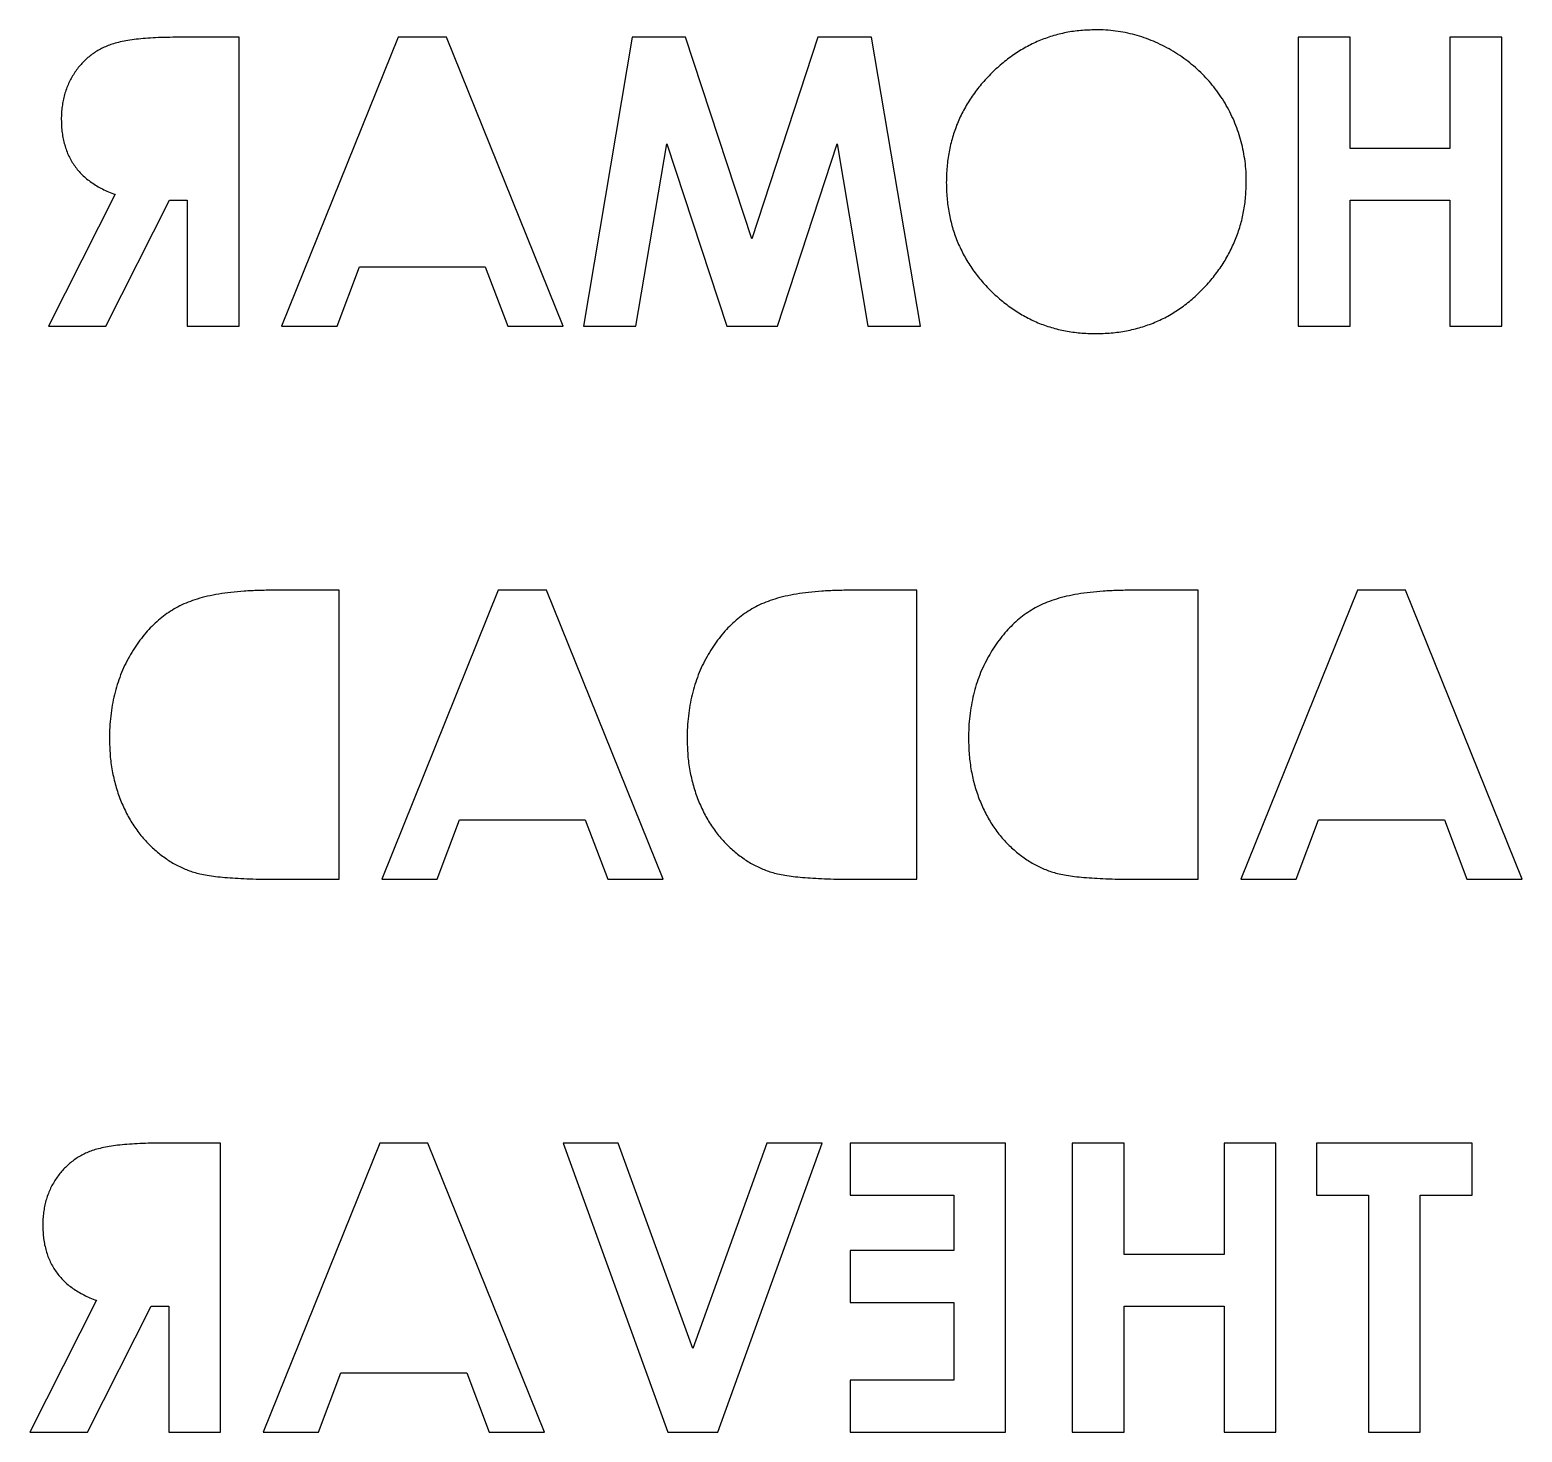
# Model space of a CAD drawing. Header units: millimetres. Extents: x -193 to 193, y -200 to 193.
# Drawn here: x -143.73 to -125.64, y -167.49 to -150.5 of the extents above; entities that cross this region are included whole.
import ezdxf

# ---------------------------------------------------------------- set-up
doc = ezdxf.new("R2010")
doc.units = ezdxf.units.MM

msp = doc.modelspace()

# ---------------------------------------------------------------- linework, layer by layer
at = {"color": 7, "linetype": 'Continuous', "lineweight": 25}
for p, q in [((-141.191, -150.59), (-141.923, -150.59)), ((-141.191, -154.09), (-141.191, -150.59)), ((-139.262, -150.59), (-140.675, -154.09)), ((-138.679, -150.59), (-139.262, -150.59)), ((-137.265, -154.09), (-138.679, -150.59)), ((-136.426, -150.59), (-137.018, -154.09)), ((-135.78, -150.59), (-136.426, -150.59)), ((-134.976, -153.032), (-135.78, -150.59)), ((-134.178, -150.59), (-134.976, -153.032)), ((-133.526, -150.59), (-134.178, -150.59)), ((-132.935, -154.09), (-133.526, -150.59)), ((-127.729, -150.59), (-128.358, -150.59)), ((-128.358, -150.59), (-128.358, -154.09)), ((-127.729, -151.937), (-127.729, -150.59)), ((-125.89, -150.59), (-126.518, -150.59)), ((-126.518, -150.59), (-126.518, -151.937)), ((-125.89, -154.09), (-125.89, -150.59)), ((-136.382, -154.09), (-136.008, -151.88)), ((-136.008, -151.88), (-135.281, -154.09)), ((-134.668, -154.09), (-133.944, -151.88)), ((-133.944, -151.88), (-133.571, -154.09)), ((-126.518, -151.937), (-127.729, -151.937)), ((-142.694, -152.493), (-143.502, -154.09)), ((-142.804, -154.09), (-142.032, -152.565)), ((-142.032, -152.565), (-141.819, -152.565)), ((-141.819, -152.565), (-141.819, -154.09)), ((-127.729, -154.09), (-127.729, -152.565)), ((-127.729, -152.565), (-126.518, -152.565)), ((-126.518, -152.565), (-126.518, -154.09)), ((-140.004, -154.09), (-139.732, -153.373)), ((-139.732, -153.373), (-138.207, -153.373)), ((-138.207, -153.373), (-137.935, -154.09)), ((-143.502, -154.09), (-142.804, -154.09)), ((-141.819, -154.09), (-141.191, -154.09)), ((-140.675, -154.09), (-140.004, -154.09)), ((-137.935, -154.09), (-137.265, -154.09)), ((-137.018, -154.09), (-136.382, -154.09)), ((-135.281, -154.09), (-134.668, -154.09)), ((-133.571, -154.09), (-132.935, -154.09)), ((-128.358, -154.09), (-127.729, -154.09)), ((-126.518, -154.09), (-125.89, -154.09)), ((-139.979, -157.289), (-140.771, -157.289)), ((-139.979, -160.789), (-139.979, -157.289)), ((-138.05, -157.289), (-139.463, -160.789)), ((-137.467, -157.289), (-138.05, -157.289)), ((-136.053, -160.789), (-137.467, -157.289)), ((-132.979, -157.289), (-133.771, -157.289)), ((-132.979, -160.789), (-132.979, -157.289)), ((-129.569, -157.289), (-130.361, -157.289)), ((-129.569, -160.789), (-129.569, -157.289)), ((-127.64, -157.289), (-129.053, -160.789)), ((-127.057, -157.289), (-127.64, -157.289)), ((-125.643, -160.789), (-127.057, -157.289)), ((-138.792, -160.789), (-138.52, -160.071)), ((-138.52, -160.071), (-136.996, -160.071)), ((-136.996, -160.071), (-136.723, -160.789)), ((-128.382, -160.789), (-128.11, -160.071)), ((-128.11, -160.071), (-126.585, -160.071)), ((-126.585, -160.071), (-126.313, -160.789)), ((-140.783, -160.789), (-139.979, -160.789)), ((-139.463, -160.789), (-138.792, -160.789)), ((-136.723, -160.789), (-136.053, -160.789)), ((-133.783, -160.789), (-132.979, -160.789)), ((-130.373, -160.789), (-129.569, -160.789)), ((-129.053, -160.789), (-128.382, -160.789)), ((-126.313, -160.789), (-125.643, -160.789)), ((-141.415, -163.988), (-142.147, -163.988)), ((-141.415, -167.488), (-141.415, -163.988)), ((-139.486, -163.988), (-140.899, -167.488)), ((-138.903, -163.988), (-139.486, -163.988)), ((-137.489, -167.488), (-138.903, -163.988)), ((-136.596, -163.988), (-137.265, -163.988)), ((-137.265, -163.988), (-135.996, -167.488)), ((-135.694, -166.474), (-136.596, -163.988)), ((-134.795, -163.988), (-135.694, -166.474)), ((-135.391, -167.488), (-134.124, -163.988)), ((-134.124, -163.988), (-134.795, -163.988)), ((-131.903, -163.988), (-133.787, -163.988)), ((-133.787, -163.988), (-133.787, -164.616)), ((-131.903, -167.488), (-131.903, -163.988)), ((-130.467, -163.988), (-131.095, -163.988)), ((-131.095, -163.988), (-131.095, -167.488)), ((-130.467, -165.334), (-130.467, -163.988)), ((-128.627, -163.988), (-129.255, -163.988)), ((-129.255, -163.988), (-129.255, -165.334)), ((-128.627, -167.488), (-128.627, -163.988)), ((-126.249, -163.988), (-128.133, -163.988)), ((-128.133, -163.988), (-128.133, -164.616)), ((-126.249, -164.616), (-126.249, -163.988)), ((-133.787, -164.616), (-132.531, -164.616)), ((-132.531, -164.616), (-132.531, -165.289)), ((-128.133, -164.616), (-127.505, -164.616)), ((-127.505, -164.616), (-127.505, -167.488)), ((-126.877, -167.488), (-126.877, -164.616)), ((-126.877, -164.616), (-126.249, -164.616)), ((-132.531, -165.289), (-133.787, -165.289)), ((-133.787, -165.289), (-133.787, -165.917)), ((-129.255, -165.334), (-130.467, -165.334)), ((-142.919, -165.891), (-143.726, -167.488)), ((-143.028, -167.488), (-142.257, -165.962)), ((-142.257, -165.962), (-142.044, -165.962)), ((-142.044, -165.962), (-142.044, -167.488)), ((-133.787, -165.917), (-132.531, -165.917)), ((-132.531, -165.917), (-132.531, -166.86)), ((-130.467, -167.488), (-130.467, -165.962)), ((-130.467, -165.962), (-129.255, -165.962)), ((-129.255, -165.962), (-129.255, -167.488)), ((-140.228, -167.488), (-139.956, -166.77)), ((-139.956, -166.77), (-138.431, -166.77)), ((-138.431, -166.77), (-138.159, -167.488)), ((-132.531, -166.86), (-133.787, -166.86)), ((-133.787, -166.86), (-133.787, -167.488)), ((-143.726, -167.488), (-143.028, -167.488)), ((-142.044, -167.488), (-141.415, -167.488)), ((-140.899, -167.488), (-140.228, -167.488)), ((-138.159, -167.488), (-137.489, -167.488)), ((-135.996, -167.488), (-135.391, -167.488)), ((-133.787, -167.488), (-131.903, -167.488)), ((-131.095, -167.488), (-130.467, -167.488)), ((-129.255, -167.488), (-128.627, -167.488)), ((-127.505, -167.488), (-126.877, -167.488))]:
    msp.add_line(p, q, dxfattribs=at)
for points, knots in [([(-141.923, -150.59), (-141.971, -150.591), (-142.064, -150.591), (-142.199, -150.596), (-142.322, -150.603), (-142.434, -150.614), (-142.536, -150.629), (-142.627, -150.646), (-142.708, -150.666), (-142.778, -150.691), (-142.841, -150.718), (-142.901, -150.75), (-142.957, -150.786), (-143.01, -150.826), (-143.06, -150.871), (-143.107, -150.919), (-143.15, -150.972), (-143.19, -151.029), (-143.226, -151.088), (-143.258, -151.151), (-143.284, -151.217), (-143.308, -151.285), (-143.324, -151.357), (-143.336, -151.43), (-143.344, -151.506), (-143.345, -151.558), (-143.345, -151.585)], [0, 0, 0, 0, 0.072889, 0.140186, 0.202277, 0.258895, 0.310483, 0.357095, 0.398514, 0.435038, 0.469251, 0.502805, 0.53621, 0.569379, 0.602801, 0.636666, 0.670929, 0.705803, 0.741189, 0.776304, 0.812004, 0.847969, 0.884522, 0.921974, 0.960198, 1, 1, 1, 1]), ([(-130.81, -150.501), (-130.871, -150.502), (-130.991, -150.505), (-131.168, -150.531), (-131.338, -150.574), (-131.502, -150.632), (-131.659, -150.709), (-131.809, -150.802), (-131.953, -150.912), (-132.088, -151.038), (-132.213, -151.174), (-132.322, -151.321), (-132.414, -151.474), (-132.49, -151.635), (-132.549, -151.803), (-132.59, -151.979), (-132.616, -152.163), (-132.619, -152.288), (-132.621, -152.351)], [0, 0, 0, 0, 0.063396, 0.125157, 0.185649, 0.245977, 0.306108, 0.367351, 0.429902, 0.49454, 0.559373, 0.62241, 0.684357, 0.745807, 0.80743, 0.869996, 0.933928, 1, 1, 1, 1]), ([(-128.986, -152.339), (-128.986, -152.298), (-128.987, -152.215), (-129, -152.093), (-129.019, -151.974), (-129.046, -151.857), (-129.079, -151.743), (-129.122, -151.631), (-129.171, -151.521), (-129.227, -151.415), (-129.291, -151.313), (-129.36, -151.215), (-129.435, -151.123), (-129.516, -151.037), (-129.602, -150.956), (-129.694, -150.88), (-129.792, -150.811), (-129.895, -150.746), (-130.001, -150.688), (-130.111, -150.639), (-130.222, -150.595), (-130.336, -150.561), (-130.452, -150.533), (-130.57, -150.515), (-130.689, -150.502), (-130.77, -150.501), (-130.81, -150.501)], [0, 0, 0, 0, 0.043114, 0.085683, 0.127594, 0.169059, 0.210432, 0.251811, 0.293444, 0.335381, 0.377477, 0.418688, 0.459873, 0.500873, 0.541873, 0.583212, 0.624763, 0.666988, 0.70937, 0.751103, 0.792568, 0.833545, 0.874827, 0.916018, 0.957859, 1, 1, 1, 1]), ([(-143.345, -151.585), (-143.344, -151.612), (-143.343, -151.666), (-143.336, -151.746), (-143.324, -151.822), (-143.305, -151.894), (-143.283, -151.964), (-143.254, -152.029), (-143.222, -152.092), (-143.183, -152.15), (-143.141, -152.206), (-143.092, -152.257), (-143.039, -152.306), (-142.979, -152.35), (-142.916, -152.392), (-142.847, -152.429), (-142.773, -152.464), (-142.721, -152.483), (-142.694, -152.493)], [0, 0, 0, 0, 0.068741, 0.134789, 0.198536, 0.260386, 0.320962, 0.379904, 0.438503, 0.496154, 0.554265, 0.612749, 0.672513, 0.733646, 0.79679, 0.861936, 0.929398, 1, 1, 1, 1]), ([(-132.621, -152.351), (-132.619, -152.414), (-132.616, -152.537), (-132.591, -152.719), (-132.549, -152.893), (-132.492, -153.06), (-132.417, -153.219), (-132.326, -153.372), (-132.218, -153.516), (-132.096, -153.651), (-131.961, -153.775), (-131.818, -153.883), (-131.669, -153.975), (-131.512, -154.051), (-131.348, -154.109), (-131.176, -154.15), (-130.998, -154.175), (-130.877, -154.179), (-130.815, -154.18)], [0, 0, 0, 0, 0.065722, 0.129508, 0.191722, 0.253161, 0.314316, 0.375952, 0.43862, 0.502973, 0.567129, 0.629552, 0.690477, 0.751072, 0.811668, 0.872929, 0.935501, 1, 1, 1, 1]), ([(-130.815, -154.18), (-130.751, -154.179), (-130.624, -154.176), (-130.439, -154.149), (-130.262, -154.108), (-130.094, -154.046), (-129.933, -153.97), (-129.781, -153.875), (-129.638, -153.763), (-129.505, -153.637), (-129.384, -153.498), (-129.277, -153.352), (-129.187, -153.199), (-129.114, -153.039), (-129.056, -152.873), (-129.015, -152.701), (-128.991, -152.522), (-128.988, -152.401), (-128.986, -152.339)], [0, 0, 0, 0, 0.066749, 0.131152, 0.193732, 0.255326, 0.316388, 0.378027, 0.440406, 0.504557, 0.568658, 0.630986, 0.692288, 0.752615, 0.8132, 0.874016, 0.936158, 1, 1, 1, 1]), ([(-140.771, -157.289), (-140.833, -157.29), (-140.952, -157.29), (-141.125, -157.3), (-141.286, -157.314), (-141.434, -157.334), (-141.571, -157.36), (-141.695, -157.393), (-141.806, -157.432), (-141.907, -157.476), (-141.999, -157.529), (-142.087, -157.587), (-142.17, -157.653), (-142.249, -157.726), (-142.323, -157.807), (-142.394, -157.895), (-142.459, -157.992), (-142.522, -158.093), (-142.579, -158.202), (-142.628, -158.315), (-142.669, -158.433), (-142.703, -158.555), (-142.729, -158.682), (-142.748, -158.814), (-142.76, -158.949), (-142.761, -159.041), (-142.762, -159.088)], [0, 0, 0, 0, 0.060148, 0.116267, 0.168654, 0.217399, 0.262434, 0.303933, 0.34226, 0.377441, 0.411406, 0.445398, 0.479766, 0.514584, 0.550214, 0.587001, 0.624663, 0.663615, 0.703456, 0.74345, 0.784013, 0.825133, 0.867265, 0.910306, 0.954424, 1, 1, 1, 1]), ([(-133.771, -157.289), (-133.833, -157.29), (-133.952, -157.29), (-134.125, -157.3), (-134.286, -157.314), (-134.434, -157.334), (-134.571, -157.36), (-134.695, -157.393), (-134.806, -157.432), (-134.907, -157.476), (-134.999, -157.529), (-135.087, -157.587), (-135.17, -157.653), (-135.249, -157.726), (-135.323, -157.807), (-135.394, -157.895), (-135.459, -157.992), (-135.522, -158.093), (-135.579, -158.202), (-135.628, -158.315), (-135.669, -158.433), (-135.703, -158.555), (-135.729, -158.682), (-135.748, -158.814), (-135.76, -158.949), (-135.761, -159.041), (-135.762, -159.088)], [0, 0, 0, 0, 0.060148, 0.116267, 0.168654, 0.217399, 0.262434, 0.303933, 0.34226, 0.377441, 0.411406, 0.445398, 0.479766, 0.514584, 0.550214, 0.587001, 0.624663, 0.663615, 0.703456, 0.74345, 0.784013, 0.825133, 0.867265, 0.910306, 0.954424, 1, 1, 1, 1]), ([(-130.361, -157.289), (-130.423, -157.29), (-130.542, -157.29), (-130.715, -157.3), (-130.875, -157.314), (-131.024, -157.334), (-131.16, -157.36), (-131.284, -157.393), (-131.396, -157.432), (-131.497, -157.476), (-131.589, -157.529), (-131.677, -157.587), (-131.759, -157.653), (-131.838, -157.726), (-131.913, -157.807), (-131.984, -157.895), (-132.049, -157.992), (-132.112, -158.093), (-132.168, -158.202), (-132.218, -158.315), (-132.259, -158.433), (-132.292, -158.555), (-132.319, -158.682), (-132.338, -158.814), (-132.35, -158.949), (-132.351, -159.041), (-132.351, -159.088)], [0, 0, 0, 0, 0.060148, 0.116267, 0.168654, 0.217399, 0.262434, 0.303933, 0.34226, 0.377441, 0.411406, 0.445398, 0.479766, 0.514584, 0.550214, 0.587001, 0.624663, 0.663615, 0.703456, 0.74345, 0.784013, 0.825133, 0.867265, 0.910306, 0.954424, 1, 1, 1, 1]), ([(-142.762, -159.088), (-142.76, -159.154), (-142.757, -159.284), (-142.731, -159.475), (-142.689, -159.658), (-142.63, -159.831), (-142.557, -159.993), (-142.47, -160.142), (-142.37, -160.277), (-142.258, -160.396), (-142.137, -160.498), (-142.011, -160.586), (-141.879, -160.655), (-141.763, -160.699), (-141.662, -160.726), (-141.573, -160.742), (-141.473, -160.757), (-141.359, -160.768), (-141.233, -160.778), (-141.094, -160.784), (-140.943, -160.789), (-140.838, -160.789), (-140.783, -160.789)], [0, 0, 0, 0, 0.065773, 0.129478, 0.19143, 0.252446, 0.311787, 0.368818, 0.424092, 0.478492, 0.531394, 0.582004, 0.631201, 0.679503, 0.705561, 0.735222, 0.769132, 0.806858, 0.84893, 0.895117, 0.94547, 1, 1, 1, 1]), ([(-135.762, -159.088), (-135.76, -159.154), (-135.757, -159.284), (-135.731, -159.475), (-135.689, -159.658), (-135.63, -159.831), (-135.557, -159.993), (-135.47, -160.142), (-135.37, -160.277), (-135.258, -160.396), (-135.137, -160.498), (-135.011, -160.586), (-134.879, -160.655), (-134.763, -160.699), (-134.662, -160.726), (-134.573, -160.742), (-134.473, -160.757), (-134.359, -160.768), (-134.233, -160.778), (-134.094, -160.784), (-133.943, -160.789), (-133.838, -160.789), (-133.783, -160.789)], [0, 0, 0, 0, 0.065773, 0.129478, 0.19143, 0.252446, 0.311787, 0.368818, 0.424092, 0.478492, 0.531394, 0.582004, 0.631201, 0.679503, 0.705561, 0.735222, 0.769132, 0.806858, 0.84893, 0.895117, 0.94547, 1, 1, 1, 1]), ([(-132.351, -159.088), (-132.35, -159.154), (-132.347, -159.284), (-132.321, -159.475), (-132.279, -159.658), (-132.22, -159.831), (-132.147, -159.993), (-132.06, -160.142), (-131.96, -160.277), (-131.848, -160.396), (-131.726, -160.498), (-131.6, -160.586), (-131.469, -160.655), (-131.352, -160.699), (-131.251, -160.726), (-131.163, -160.742), (-131.062, -160.757), (-130.949, -160.768), (-130.823, -160.778), (-130.684, -160.784), (-130.533, -160.789), (-130.427, -160.789), (-130.373, -160.789)], [0, 0, 0, 0, 0.065773, 0.129478, 0.19143, 0.252446, 0.311787, 0.368818, 0.424092, 0.478492, 0.531394, 0.582004, 0.631201, 0.679503, 0.705561, 0.735222, 0.769132, 0.806858, 0.84893, 0.895117, 0.94547, 1, 1, 1, 1]), ([(-142.147, -163.988), (-142.196, -163.988), (-142.289, -163.988), (-142.423, -163.994), (-142.546, -164.001), (-142.659, -164.012), (-142.761, -164.027), (-142.852, -164.044), (-142.932, -164.064), (-143.002, -164.088), (-143.066, -164.116), (-143.125, -164.148), (-143.181, -164.183), (-143.234, -164.224), (-143.284, -164.268), (-143.331, -164.316), (-143.375, -164.369), (-143.414, -164.426), (-143.451, -164.486), (-143.483, -164.549), (-143.509, -164.615), (-143.532, -164.683), (-143.549, -164.754), (-143.56, -164.828), (-143.569, -164.904), (-143.569, -164.956), (-143.569, -164.982)], [0, 0, 0, 0, 0.072889, 0.140186, 0.202277, 0.258895, 0.310483, 0.357095, 0.398514, 0.435038, 0.469251, 0.502805, 0.53621, 0.569379, 0.602801, 0.636666, 0.670929, 0.705803, 0.741189, 0.776304, 0.812004, 0.847969, 0.884522, 0.921974, 0.960198, 1, 1, 1, 1]), ([(-143.569, -164.982), (-143.569, -165.01), (-143.567, -165.064), (-143.561, -165.143), (-143.548, -165.219), (-143.529, -165.292), (-143.508, -165.361), (-143.479, -165.427), (-143.446, -165.489), (-143.408, -165.548), (-143.365, -165.604), (-143.316, -165.655), (-143.263, -165.704), (-143.204, -165.747), (-143.14, -165.789), (-143.071, -165.827), (-142.997, -165.861), (-142.945, -165.881), (-142.919, -165.891)], [0, 0, 0, 0, 0.068741, 0.134789, 0.198536, 0.260386, 0.320962, 0.379904, 0.438503, 0.496154, 0.554265, 0.612749, 0.672513, 0.733646, 0.79679, 0.861936, 0.929398, 1, 1, 1, 1])]:
    msp.add_open_spline(points, degree=3, knots=knots, dxfattribs=at)

doc.saveas('drawing.dxf')
